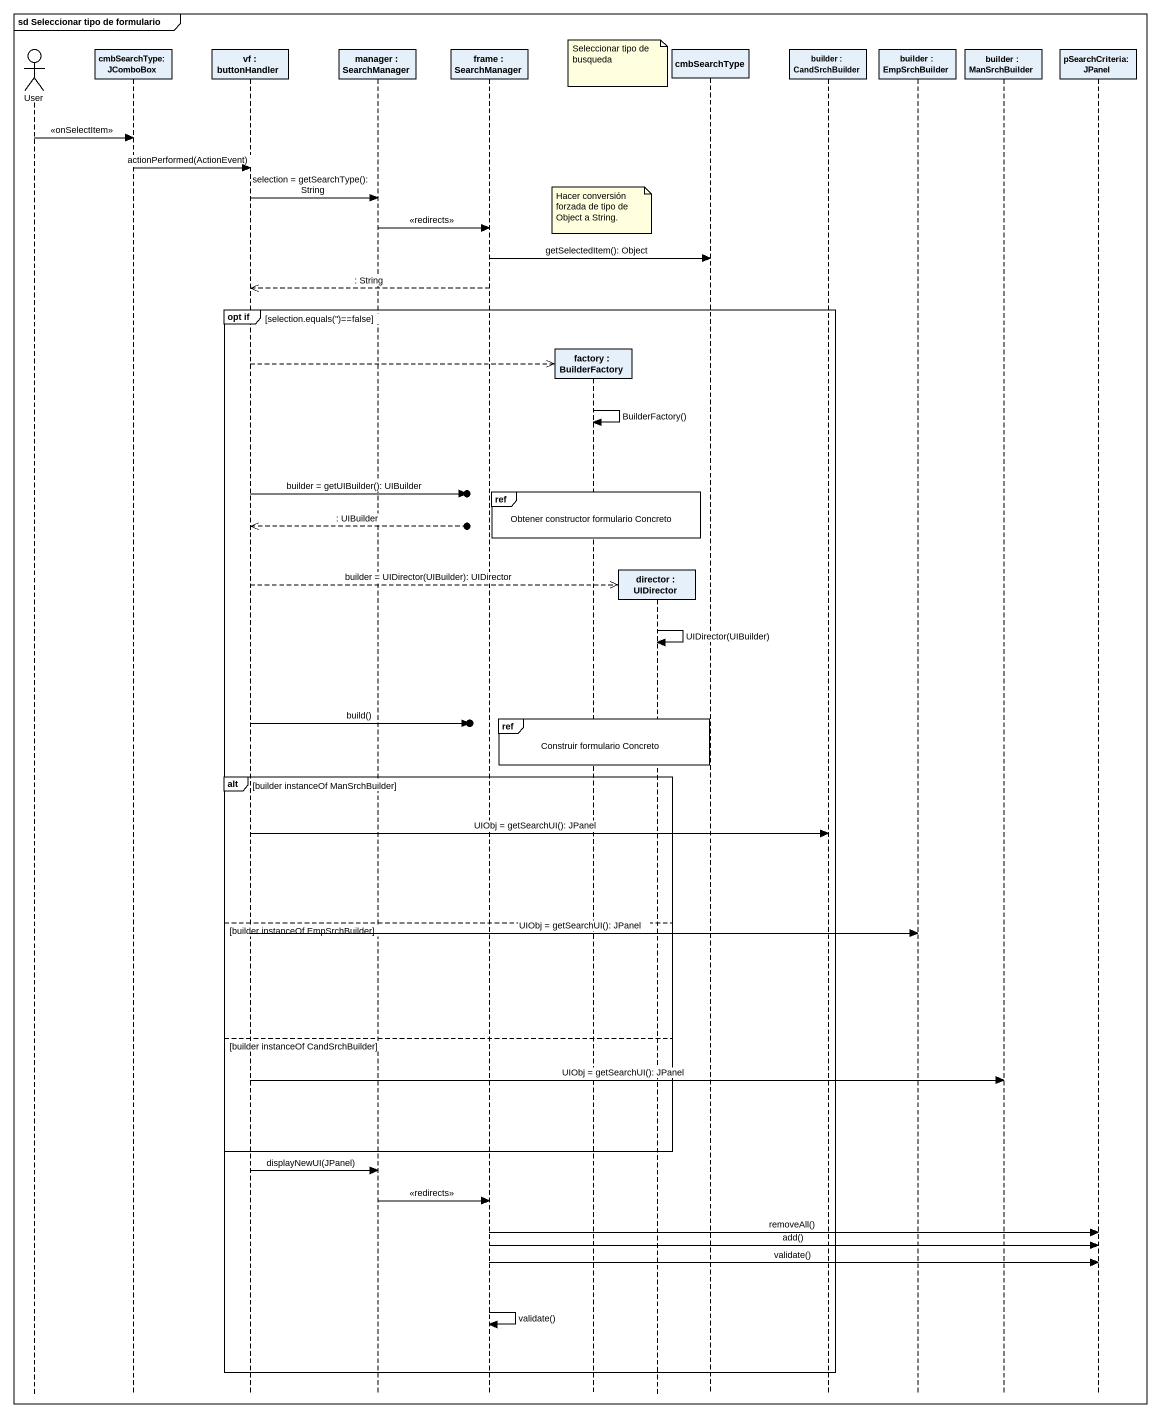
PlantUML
@startuml
mainframe sd Seleccionar tipo de formulario
hide footbox
actor User
participant "cmbSearchType: JComboBox" as cmbSearchType_JComboBox
participant "vf : buttonHandler" as vf
participant "manager : SearchManager" as manager
participant "frame : SearchManager" as frame_
participant "factory : BuilderFactory" as factory
participant "director : UIDirector" as director
participant cmbSearchType
participant "builder : CandSrchBuilder" as builder
participant "builder : EmpSrchBuilder" as builder_2
participant "builder : ManSrchBuilder" as builder_3
participant "pSearchCriteria: JPanel" as pSearchCriteria_JPanel

note over factory : Seleccionar tipo de busqueda
User -> cmbSearchType_JComboBox : <<onSelectItem>>
cmbSearchType_JComboBox -> vf : actionPerformed(ActionEvent)
vf -> manager : selection = getSearchType(): String
note over factory : Hacer conversión forzada de tipo de Object a String.
manager -> frame_ : <<redirects>>
frame_ -> cmbSearchType : getSelectedItem(): Object
frame_ -->> vf : : String
group opt if [selection.equals('')==false]
  vf -->> factory **
  factory -> factory : BuilderFactory()
  ref over factory, director : Obtener constructor formulario Concreto
  vf ->o] : builder = getUIBuilder(): UIBuilder
  vf <<--o] : : UIBuilder
  vf -->> director ** : builder = UIDirector(UIBuilder): UIDirector
  director -> director : UIDirector(UIBuilder)
  ref over factory, director : Construir formulario Concreto
  vf ->o] : build()
  alt builder instanceOf ManSrchBuilder
    vf -> builder : UIObj = getSearchUI(): JPanel
  else builder instanceOf EmpSrchBuilder
    vf -> builder_2 : UIObj = getSearchUI(): JPanel
  else builder instanceOf CandSrchBuilder
    vf -> builder_3 : UIObj = getSearchUI(): JPanel
  end
  vf -> manager : displayNewUI(JPanel)
  manager -> frame_ : <<redirects>>
  frame_ -> pSearchCriteria_JPanel : removeAll()
  frame_ -> pSearchCriteria_JPanel : add()
  frame_ -> pSearchCriteria_JPanel : validate()
  frame_ -> frame_ : validate()
end
@enduml
